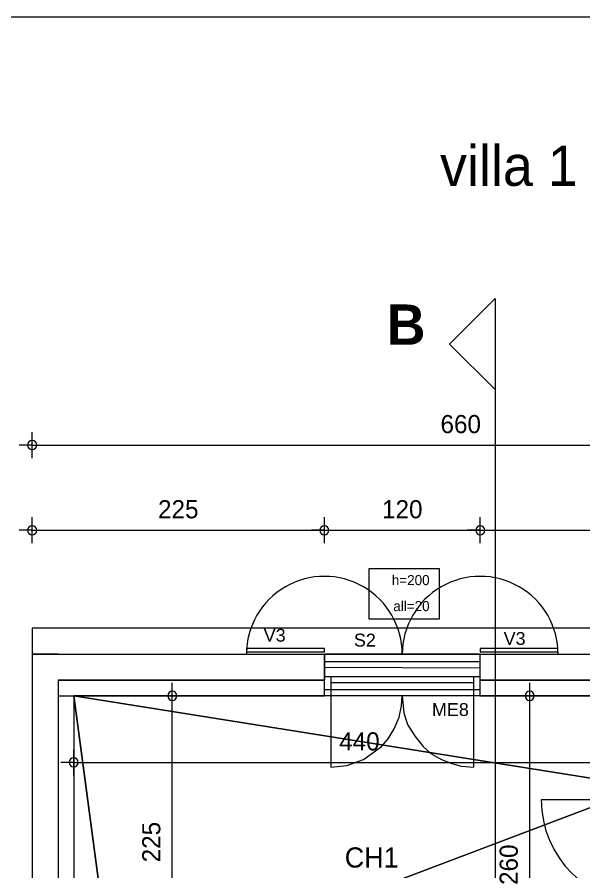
# Model space of a CAD drawing. Header units: metres. Extents: x 1.8 to 67.5, y -52.8 to -10.8.
# Drawn here: x 30.59 to 34.95, y -17.35 to -10.77 of the extents above; entities that cross this region are included whole.
import ezdxf
from ezdxf.enums import TextEntityAlignment as Align
from ezdxf.lldxf.tags import DXFTag

# ---------------------------------------------------------------- set-up
doc = ezdxf.new("R2010")
doc.units = ezdxf.units.M
doc.header["$MEASUREMENT"] = 0
for name, color, linetype in [('Calque commun', 7, 'Continuous'), ('Calque100', 7, 'Continuous'), ('Calque4', 7, 'Continuous'), ('Cotations', 7, 'Continuous'), ('Textes', 7, 'Continuous')]:
    doc.layers.add(name, color=color, linetype=linetype)
doc.styles.add('Arial8', font='arial.ttf', dxfattribs={"height": 0.098961})
doc.styles.add('Century Gothic', font='GOTHICB.TTF', dxfattribs={"height": 0.31023})
doc.styles.add('Century Gothic10', font='GOTHIC.TTF', dxfattribs={"height": 0.310302})
doc.styles.add('Century Gothic11', font='GOTHIC.TTF', dxfattribs={"height": 0.139636})
doc.styles.add('Century Gothic19', font='GOTHIC.TTF', dxfattribs={"height": 0.155151})
doc.styles.add('Century Gothic5', font='GOTHIC.TTF', dxfattribs={"height": 0.077575})
tags = doc.linetypes.add('DASHDOT2', pattern=[0.5, 0.25, -0.125, 0, -0.125]).pattern_tags.tags
tags[10:11] = [DXFTag(74, 4), DXFTag(75, 0), DXFTag(340, '0'), DXFTag(46, 1.0), DXFTag(50, 0.0), DXFTag(44, 0.0), DXFTag(45, 0.0)]
tags[8:9] = [DXFTag(74, 4), DXFTag(75, 0), DXFTag(340, '0'), DXFTag(46, 1.0), DXFTag(50, 0.0), DXFTag(44, 0.0), DXFTag(45, 0.0)]
tags[6:7] = [DXFTag(74, 4), DXFTag(75, 0), DXFTag(340, '0'), DXFTag(46, 1.0), DXFTag(50, 0.0), DXFTag(44, 0.0), DXFTag(45, 0.0)]
tags[4:5] = [DXFTag(74, 4), DXFTag(75, 0), DXFTag(340, '0'), DXFTag(46, 1.0), DXFTag(50, 0.0), DXFTag(44, 0.0), DXFTag(45, 0.0)]
tags = doc.linetypes.add('HIDDEN2', pattern=[0.1875, 0.125, -0.0625]).pattern_tags.tags
tags[6:7] = [DXFTag(74, 4), DXFTag(75, 0), DXFTag(340, '0'), DXFTag(46, 1.0), DXFTag(50, 0.0), DXFTag(44, 0.0), DXFTag(45, 0.0)]
tags[4:5] = [DXFTag(74, 4), DXFTag(75, 0), DXFTag(340, '0'), DXFTag(46, 1.0), DXFTag(50, 0.0), DXFTag(44, 0.0), DXFTag(45, 0.0)]

# ---------------------------------------------------------------- blocks, each defined once
blk = doc.blocks.new('Block52766')
at = {"layer": 'Calque commun', "color": 7, "linetype": 'Continuous', "lineweight": 18}
for p, q in [((30.9037, -15.6712), (30.7038, -15.6712)), ((30.9037, -15.8712), (30.9038, -15.8712))]:
    blk.add_line(p, q, dxfattribs=at)
at = {"layer": 'Calque commun', "color": 7, "linetype": 'Continuous', "lineweight": 9}
blk.add_line((30.9037, -15.9912), (31.0238, -15.9912), dxfattribs=at)
blk = doc.blocks.new('Block52771')
at = {"layer": 'Calque commun', "color": 7, "linetype": 'Continuous', "lineweight": 18}
for p, q in [((30.7037, -15.6712), (32.9537, -15.6712)), ((34.1537, -15.6712), (37.3037, -15.6712))]:
    blk.add_line(p, q, dxfattribs=at)
at = {"layer": 'Calque commun', "color": 7, "linetype": 'Continuous', "lineweight": 9}
for p, q in [((30.9037, -15.8712), (32.9537, -15.8712)), ((34.1537, -15.8712), (37.1037, -15.8712)), ((31.0238, -15.9912), (32.9537, -15.9912)), ((34.1537, -15.9912), (36.9837, -15.9912))]:
    blk.add_line(p, q, dxfattribs=at)
blk = doc.blocks.new('Block52772')
at = {"layer": 'Calque commun', "color": 7, "linetype": 'Continuous', "lineweight": 18}
blk.add_line((30.7037, -15.6712), (30.7037, -24.6712), dxfattribs=at)
at = {"layer": 'Calque commun', "color": 7, "linetype": 'Continuous', "lineweight": 9}
for p, q in [((30.9037, -15.8712), (30.9037, -24.4712)), ((31.0238, -15.9912), (31.0238, -24.3512))]:
    blk.add_line(p, q, dxfattribs=at)
blk = doc.blocks.new('@PRES_1_$$_1')
at = {"layer": 'Calque commun', "color": 5, "linetype": 'Continuous', "lineweight": 9}
for p, q in [((0, 0.32), (1.2, 0.32)), ((1.2, 0.15), (0, 0.15)), ((0.05, 0.05), (0.05, 0.15)), ((1.15, 0.15), (1.15, 0.05)), ((0.05, 0.1), (1.15, 0.1)), ((1.2, 0.05), (0, 0.05)), ((0, 0), (1.2, 0))]:
    blk.add_line(p, q, dxfattribs=at)
blk = doc.blocks.new('@PRES_1_$$_1-2')
at = {"layer": 'Calque commun', "color": 7, "linetype": 'Continuous', "lineweight": 9}
blk.add_line((0, 0), (0, 0.32), dxfattribs=at)
blk = doc.blocks.new('@PRES_1_$$_1-3')
at = {"layer": 'Calque commun', "color": 7, "linetype": 'Continuous', "lineweight": 9}
blk.add_line((0, 0), (0, 0.32), dxfattribs=at)
blk = doc.blocks.new('INTER_2D_COMB')
at = {"layer": 'Calque4', "color": 0, "linetype": 'ByBlock', "lineweight": -2}
for name in ['@PRES_1_$$_1', '@PRES_1_$$_1-2']:
    blk.add_blockref(name, (0, 0), dxfattribs=at)
at = {"layer": 'Calque4', "color": 0, "linetype": 'ByBlock', "lineweight": -2, "extrusion": (0, 0, -1), "xscale": -1, "yscale": -1, "zscale": -1, "rotation": -180}
blk.add_blockref('@PRES_1_$$_1-3', (-1.2, 0), dxfattribs=at)
blk = doc.blocks.new('PLACED_COMB')
at = {"layer": 'Calque4', "color": 0, "linetype": 'ByBlock', "lineweight": -2}
blk.add_blockref('INTER_2D_COMB', (0, 0), dxfattribs=at)
blk = doc.blocks.new('new65')
at = {"layer": 'Calque commun', "color": 5, "linetype": 'Continuous', "lineweight": 9}
blk.add_arc((0, 0), 0.5, 0, 359.99941, dxfattribs=at)
blk = doc.blocks.new('new66')
at = {"layer": 'Calque commun', "color": 5, "linetype": 'Continuous', "lineweight": 9}
blk.add_arc((0, 0), 0.5, 0, 359.99941, dxfattribs=at)
blk = doc.blocks.new('DimLine53532')
at = {"layer": 'Calque commun', "color": 5, "linetype": 'Continuous', "lineweight": 9}
for p, q in [((30.7037, -14.8163), (30.7037, -14.6163)), ((32.9537, -14.8163), (32.9537, -14.6163)), ((30.7037, -14.7163), (30.6037, -14.7163)), ((30.7037, -14.7163), (32.9537, -14.7163)), ((32.9537, -14.7163), (33.0537, -14.7163))]:
    blk.add_line(p, q, dxfattribs=at)
at = {"layer": 'Calque commun', "color": 5, "linetype": 'Continuous', "lineweight": 9, "xscale": 0.07000000029802322, "yscale": 0.07000000029802322, "zscale": 0.07000000029802322}
for name, p in [('new65', (30.7037, -14.7163)), ('new66', (32.9537, -14.7163))]:
    blk.add_blockref(name, p, dxfattribs=at)
at = {"layer": 'Calque commun', "color": 5, "linetype": 'Continuous', "lineweight": 9, "style": 'Century Gothic11'}
blk.add_text('225', height=0.13964, dxfattribs=at).set_placement((31.8287, -14.6663), align=Align.BOTTOM_CENTER)
blk = doc.blocks.new('new67')
at = {"layer": 'Calque commun', "color": 5, "linetype": 'Continuous', "lineweight": 9}
blk.add_arc((0, 0), 0.5, 0, 359.99941, dxfattribs=at)
blk = doc.blocks.new('new68')
at = {"layer": 'Calque commun', "color": 5, "linetype": 'Continuous', "lineweight": 9}
blk.add_arc((0, 0), 0.5, 0, 359.99941, dxfattribs=at)
blk = doc.blocks.new('DimLine53540')
at = {"layer": 'Calque commun', "color": 5, "linetype": 'Continuous', "lineweight": 9}
for p, q in [((32.9537, -14.8163), (32.9537, -14.6163)), ((34.1537, -14.8163), (34.1537, -14.6163)), ((32.9537, -14.7163), (32.8537, -14.7163)), ((32.9537, -14.7163), (34.1537, -14.7163)), ((34.1537, -14.7163), (34.2537, -14.7163))]:
    blk.add_line(p, q, dxfattribs=at)
at = {"layer": 'Calque commun', "color": 5, "linetype": 'Continuous', "lineweight": 9, "xscale": 0.07000000029802322, "yscale": 0.07000000029802322, "zscale": 0.07000000029802322}
for name, p in [('new67', (32.9537, -14.7163)), ('new68', (34.1537, -14.7163))]:
    blk.add_blockref(name, p, dxfattribs=at)
at = {"layer": 'Calque commun', "color": 5, "linetype": 'Continuous', "lineweight": 9, "style": 'Century Gothic11'}
blk.add_text('120', height=0.13964, dxfattribs=at).set_placement((33.5537, -14.6663), align=Align.BOTTOM_CENTER)
blk = doc.blocks.new('new69')
at = {"layer": 'Calque commun', "color": 5, "linetype": 'Continuous', "lineweight": 9}
blk.add_arc((0, 0), 0.5, 0, 359.99941, dxfattribs=at)
blk = doc.blocks.new('new70')
at = {"layer": 'Calque commun', "color": 5, "linetype": 'Continuous', "lineweight": 9}
blk.add_arc((0, 0), 0.5, 0, 359.99941, dxfattribs=at)
blk = doc.blocks.new('DimLine53548')
at = {"layer": 'Calque commun', "color": 5, "linetype": 'Continuous', "lineweight": 9}
for p, q in [((34.1537, -14.8163), (34.1537, -14.6163)), ((37.3037, -14.8163), (37.3037, -14.6163)), ((34.1537, -14.7163), (34.0537, -14.7163)), ((34.1537, -14.7163), (37.3037, -14.7163)), ((37.3037, -14.7163), (37.4037, -14.7163))]:
    blk.add_line(p, q, dxfattribs=at)
at = {"layer": 'Calque commun', "color": 5, "linetype": 'Continuous', "lineweight": 9, "xscale": 0.07000000029802322, "yscale": 0.07000000029802322, "zscale": 0.07000000029802322}
for name, p in [('new69', (34.1537, -14.7163)), ('new70', (37.3037, -14.7163))]:
    blk.add_blockref(name, p, dxfattribs=at)
at = {"layer": 'Calque commun', "color": 5, "linetype": 'Continuous', "lineweight": 9, "style": 'Century Gothic11'}
blk.add_text('315', height=0.13964, dxfattribs=at).set_placement((35.7287, -14.6663), align=Align.BOTTOM_CENTER)
blk = doc.blocks.new('new109')
at = {"layer": 'Calque commun', "color": 5, "linetype": 'Continuous', "lineweight": 9}
blk.add_arc((0, 0), 0.5, 0, 359.99941, dxfattribs=at)
blk = doc.blocks.new('DimLine55493')
at = {"layer": 'Calque commun', "color": 5, "linetype": 'Continuous', "lineweight": 9}
for p, q in [((30.7037, -14.1607), (30.7037, -13.9607)), ((30.7037, -14.0607), (30.6037, -14.0607)), ((30.7037, -14.0607), (37.3037, -14.0607))]:
    blk.add_line(p, q, dxfattribs=at)
at = {"layer": 'Calque commun', "color": 5, "linetype": 'Continuous', "lineweight": 9, "xscale": 0.07000000029802322, "yscale": 0.07000000029802322, "zscale": 0.07000000029802322}
blk.add_blockref('new109', (30.7037, -14.0607), dxfattribs=at)
at = {"layer": 'Calque commun', "color": 5, "linetype": 'Continuous', "lineweight": 9, "style": 'Century Gothic11'}
blk.add_text('660', height=0.13964, dxfattribs=at).set_placement((34.0037, -14.0107), align=Align.BOTTOM_CENTER)
blk = doc.blocks.new('fleche08')
at = {"layer": 'Calque100', "color": 6, "linetype": 'Continuous', "lineweight": 18}
mesh = blk.add_polyface(dxfattribs=at)
corners = [(-0.35, -0.35), (0, 0), (0.35, -0.35)]
mesh.append_faces([[corners[k] for k in face] for face in [(0, 1, 2)]], dxfattribs={"color": 6})
blk = doc.blocks.new('@PRES_1_$$_1-52')
at = {"layer": 'Calque commun', "color": 5, "linetype": 'Continuous', "lineweight": 9}
blk.add_line((0.05, 0.05), (0.05, 0.85), dxfattribs=at)
at = {"layer": 'Calque commun', "color": 5, "linetype": 'Continuous', "lineweight": 9, "extrusion": (0, 0, -1)}
blk.add_arc((-0.05, 0.05), 0.8, 90, 180, dxfattribs=at)
at = {"layer": 'Calque commun', "color": 5, "linetype": 'Continuous', "lineweight": 9}
mesh = blk.add_polyface(dxfattribs=at)
corners = [(0, 0), (0, 0.05), (0.05, 0.05), (0.05, 0)]
mesh.append_faces([[corners[k] for k in face] for face in [(0, 1, 2, 3)]], dxfattribs={"color": 5})
mesh = blk.add_polyface(dxfattribs=at)
corners = [(0.85, 0), (0.85, 0.05), (0.9, 0.05), (0.9, 0)]
mesh.append_faces([[corners[k] for k in face] for face in [(0, 1, 2, 3)]], dxfattribs={"color": 5})
blk = doc.blocks.new('@PRES_1_$$_1-53')
at = {"layer": 'Calque commun', "color": 0, "linetype": 'ByBlock', "lineweight": -2}
blk.add_line((0, 0), (0, 0.05), dxfattribs=at)
blk = doc.blocks.new('@PRES_1_$$_1-54')
at = {"layer": 'Calque commun', "color": 0, "linetype": 'ByBlock', "lineweight": -2}
blk.add_line((0, 0), (0, 0.05), dxfattribs=at)
blk = doc.blocks.new('INTER_2D_COMB18')
at = {"layer": 'Calque commun', "color": 0, "linetype": 'ByBlock', "lineweight": -2}
blk.add_blockref('@PRES_1_$$_1-52', (0, 0), dxfattribs=at)
at = {"layer": 'Calque commun', "color": 15, "linetype": 'Continuous', "lineweight": 18}
blk.add_blockref('@PRES_1_$$_1-53', (0, 0), dxfattribs=at)
at = {"layer": 'Calque commun', "color": 15, "linetype": 'Continuous', "lineweight": 18, "extrusion": (0, 0, -1), "xscale": -1, "yscale": -1, "zscale": -1, "rotation": -180}
blk.add_blockref('@PRES_1_$$_1-54', (-0.9, 0), dxfattribs=at)
blk = doc.blocks.new('PLACED_COMB18')
at = {"layer": 'Calque commun', "color": 0, "linetype": 'ByBlock', "lineweight": -2}
blk.add_blockref('INTER_2D_COMB18', (0, 0), dxfattribs=at)
blk = doc.blocks.new('xmodule1pdniv1-19')
at = {"layer": 'Calque commun', "color": 5, "linetype": 'Continuous', "lineweight": 9}
blk.add_arc((0, 0), 0.5, 0, 359.99941, dxfattribs=at)
blk = doc.blocks.new('xmodule1pdniv1-20')
at = {"layer": 'Calque commun', "color": 5, "linetype": 'Continuous', "lineweight": 9}
blk.add_arc((0, 0), 0.5, 0, 359.99941, dxfattribs=at)
blk = doc.blocks.new('DimLine53678-2')
at = {"layer": 'Calque commun', "color": 5, "linetype": 'Continuous', "lineweight": 9}
for p, q in [((31.7823, -15.9912), (31.7823, -15.8912)), ((31.8823, -15.9912), (31.6823, -15.9912)), ((31.7823, -18.2431), (31.7823, -15.9912)), ((31.6823, -18.2431), (31.8823, -18.2431)), ((31.7823, -18.2431), (31.7823, -18.3431))]:
    blk.add_line(p, q, dxfattribs=at)
at = {"layer": 'Calque commun', "color": 5, "linetype": 'Continuous', "lineweight": 9, "xscale": 0.07000000029802322, "yscale": 0.07000000029802322, "zscale": 0.07000000029802322, "rotation": 90}
for name, p in [('xmodule1pdniv1-20', (31.7823, -15.9912)), ('xmodule1pdniv1-19', (31.7823, -18.2431))]:
    blk.add_blockref(name, p, dxfattribs=at)
at = {"layer": 'Calque commun', "color": 5, "linetype": 'Continuous', "lineweight": 9, "style": 'Century Gothic11'}
blk.add_text('225', height=0.13964, rotation=90, dxfattribs=at).set_placement((31.7323, -17.1172), align=Align.BOTTOM_CENTER)
blk = doc.blocks.new('xmodule1pdniv1-43')
at = {"layer": 'Calque commun', "color": 5, "linetype": 'Continuous', "lineweight": 9}
blk.add_arc((0, 0), 0.5, 0, 359.99941, dxfattribs=at)
blk = doc.blocks.new('xmodule1pdniv1-44')
at = {"layer": 'Calque commun', "color": 5, "linetype": 'Continuous', "lineweight": 9}
blk.add_arc((0, 0), 0.5, 0, 359.99941, dxfattribs=at)
blk = doc.blocks.new('DimLine53774-2')
at = {"layer": 'Calque commun', "color": 5, "linetype": 'Continuous', "lineweight": 9}
for p, q in [((34.5347, -15.9912), (34.5347, -15.8912)), ((34.6347, -15.9912), (34.4347, -15.9912)), ((34.5347, -18.5913), (34.5347, -15.9912)), ((34.6347, -18.5913), (34.4347, -18.5913)), ((34.5347, -18.5913), (34.5347, -18.6913))]:
    blk.add_line(p, q, dxfattribs=at)
at = {"layer": 'Calque commun', "color": 5, "linetype": 'Continuous', "lineweight": 9, "xscale": 0.07000000029802322, "yscale": 0.07000000029802322, "zscale": 0.07000000029802322, "rotation": 90}
for name, p in [('xmodule1pdniv1-44', (34.5347, -15.9912)), ('xmodule1pdniv1-43', (34.5347, -18.5913))]:
    blk.add_blockref(name, p, dxfattribs=at)
at = {"layer": 'Calque commun', "color": 5, "linetype": 'Continuous', "lineweight": 9, "style": 'Century Gothic11'}
blk.add_text('260', height=0.13964, rotation=90, dxfattribs=at).set_placement((34.4847, -17.2912), align=Align.BOTTOM_CENTER)
blk = doc.blocks.new('xmodule1pdniv1-79')
at = {"layer": 'Calque commun', "color": 5, "linetype": 'Continuous', "lineweight": 9}
blk.add_arc((0, 0), 0.5, 0, 359.99941, dxfattribs=at)
blk = doc.blocks.new('xmodule1pdniv1-80')
at = {"layer": 'Calque commun', "color": 5, "linetype": 'Continuous', "lineweight": 9}
blk.add_arc((0, 0), 0.5, 0, 359.99941, dxfattribs=at)
blk = doc.blocks.new('DimLine53934-2')
at = {"layer": 'Calque commun', "color": 5, "linetype": 'Continuous', "lineweight": 9}
for p, q in [((31.0238, -16.6034), (31.0238, -16.4034)), ((35.4237, -16.4034), (35.4237, -16.6034)), ((31.0238, -16.5034), (30.9238, -16.5034)), ((31.0238, -16.5034), (35.4237, -16.5034)), ((35.4237, -16.5034), (35.5237, -16.5034))]:
    blk.add_line(p, q, dxfattribs=at)
at = {"layer": 'Calque commun', "color": 5, "linetype": 'Continuous', "lineweight": 9, "xscale": 0.07000000029802322, "yscale": 0.07000000029802322, "zscale": 0.07000000029802322}
for name, p in [('xmodule1pdniv1-79', (31.0238, -16.5034)), ('xmodule1pdniv1-80', (35.4237, -16.5034))]:
    blk.add_blockref(name, p, dxfattribs=at)
at = {"layer": 'Calque commun', "color": 5, "linetype": 'Continuous', "lineweight": 9, "style": 'Century Gothic11'}
blk.add_text('440', height=0.13964, dxfattribs=at).set_placement((33.2237, -16.4534), align=Align.BOTTOM_CENTER)
blk = doc.blocks.new('xmodule1pdniv1-127')
at = {"layer": 'Calque commun', "color": 5, "linetype": 'Continuous', "lineweight": 9}
for name in ['DimLine53678-2', 'DimLine53774-2', 'DimLine53934-2']:
    blk.add_blockref(name, (0, 0), dxfattribs=at)
at = {"layer": 'Calque commun', "color": 0, "linetype": 'ByBlock', "lineweight": -2, "extrusion": (0, 0, -1), "rotation": -90}
blk.add_blockref('PLACED_COMB18', (-35.4737, -16.7413), dxfattribs=at)
at = {"layer": 'Textes', "color": 5, "linetype": 'ByBlock', "lineweight": -2, "style": 'Century Gothic19'}
blk.add_text('CH1', height=0.15515, dxfattribs=at).set_placement((33.5256, -17.158), align=Align.TOP_RIGHT)
at = {"layer": 'Calque commun', "color": 9, "linetype": 'Continuous', "lineweight": 9}
mesh = blk.add_polyface(dxfattribs=at)
corners = [(31.3237, -18.2431), (31.3237, -18.5913), (35.4237, -17.6913), (36.0237, -18.5913), (36.0237, -17.6913), (35.4237, -16.6913), (31.0238, -18.2438), (31.0238, -15.9912), (36.0237, -15.9912), (36.0237, -16.6913)]
mesh.append_faces([[corners[k] for k in face] for face in [(2, 3, 4)]], dxfattribs={"vtx0": -1, "color": 9})
mesh.append_faces([[corners[k] for k in face] for face in [(5, 0, 2)]], dxfattribs={"vtx0": -1, "vtx1": -1, "color": 9})
mesh.append_faces([[corners[k] for k in face] for face in [(5, 7, 0)]], dxfattribs={"vtx0": -1, "vtx1": -1, "vtx2": -1, "color": 9})
mesh.append_faces([[corners[k] for k in face] for face in [(5, 8, 7), (2, 1, 3)]], dxfattribs={"vtx0": -1, "vtx2": -1, "color": 9})
mesh.append_faces([[corners[k] for k in face] for face in [(6, 0, 7)]], dxfattribs={"vtx1": -1, "color": 9})
mesh.append_faces([[corners[k] for k in face] for face in [(0, 1, 2)]], dxfattribs={"vtx1": -1, "vtx2": -1, "color": 9})
mesh.append_faces([[corners[k] for k in face] for face in [(5, 9, 8)]], dxfattribs={"vtx2": -1, "color": 9})

msp = doc.modelspace()

# ---------------------------------------------------------------- linework, layer by layer
at = {"layer": 'Calque commun', "color": 12, "linetype": 'Continuous', "lineweight": 18}
for p, q in [((34.1537, -15.8712), (34.1537, -15.6712)), ((37.1037, -15.8712), (34.1537, -15.8712))]:
    msp.add_line(p, q, dxfattribs=at)
msp.add_polyline3d([(32.9537, -15.6712, 0), (32.9537, -15.8712, 0), (30.9037, -15.8712, 0), (30.9035, -19.7766, 0), (30.9035, -19.7766, 0)], dxfattribs=at)
at = {"layer": 'Calque commun', "color": 7, "linetype": 'Continuous', "lineweight": 9}
msp.add_polyline3d([(33.0037, -15.8912, 0), (33.0037, -16.5412, 0), (33.1272, -16.5272, 0), (33.2544, -16.4804, 0), (33.3927, -16.3802, 0), (33.4455, -16.3225, 0), (33.4903, -16.2445, 0), (33.5294, -16.1547, 0), (33.5469, -16.0689, 0), (33.5537, -15.9912, 0), (33.5645, -16.1216, 0), (33.5937, -16.2113, 0), (33.6522, -16.3049, 0), (33.7148, -16.3802, 0), (33.7731, -16.4356, 0), (33.855, -16.4824, 0), (33.935, -16.5116, 0), (34.0072, -16.5331, 0), (34.1037, -16.5412, 0), (34.1037, -15.8912, 0)], dxfattribs=at)
for centre in [(32.9537, -15.6712), (34.1537, -15.6712)]:
    msp.add_arc(centre, 0.6, 0, 180.00001, dxfattribs=at)
at = {"layer": 'Cotations', "color": 1, "linetype": 'DASHDOT2', "lineweight": 18, "flags": 128}
msp.add_lwpolyline([(34.2679, -12.9328), (34.2679, -26.6337), (34.2679, -26.6337)], dxfattribs=at)

# ---------------------------------------------------------------- block references
at = {"layer": 'Calque commun', "color": 0, "linetype": 'ByBlock', "lineweight": -2, "rotation": 90}
msp.add_blockref('fleche08', (33.9179, -13.2828), dxfattribs=at)
at = {"layer": 'Calque commun', "color": 5, "linetype": 'Continuous', "lineweight": 9}
for name in ['DimLine55493', 'DimLine53532', 'DimLine53540', 'DimLine53548']:
    msp.add_blockref(name, (0, 0), dxfattribs=at)
at = {"layer": 'Calque commun', "color": 0, "linetype": 'ByBlock', "lineweight": -2}
for name in ['Block52771', 'Block52772', 'Block52766', 'xmodule1pdniv1-127']:
    msp.add_blockref(name, (0, 0), dxfattribs=at)
at = {"layer": 'Calque commun', "color": 0, "linetype": 'ByBlock', "lineweight": -2, "extrusion": (0, 0, -1)}
msp.add_blockref('PLACED_COMB', (-34.1537, -15.9912), dxfattribs=at)

# ---------------------------------------------------------------- texts
at = {"layer": 'Calque commun', "color": 5, "linetype": 'ByBlock', "lineweight": -2, "insert": (33.764, -15.0613), "char_height": 0.07758, "attachment_point": 3, "line_spacing_factor": 1.546883, "style": 'Century Gothic5'}
msp.add_mtext('h=200\\Pall=20', dxfattribs=at)
at = {"layer": 'Textes', "color": 5, "linetype": 'ByBlock', "lineweight": -2}
for s, height, style, p in [('villa 1', 0.3103, 'Century Gothic10', (33.8442, -12.1583)), ('V3', 0.09896, 'Arial8', (32.4864, -15.6039)), ('S2', 0.09896, 'Arial8', (33.1808, -15.6411)), ('V3', 0.09896, 'Arial8', (34.334, -15.6287)), ('ME8', 0.09896, 'Arial8', (33.7818, -16.1759))]:
    msp.add_text(s, height=height, dxfattribs=dict(at, style=style)).set_placement(p, align=Align.BOTTOM_LEFT)
at = {"layer": 'Textes', "color": 5, "linetype": 'ByBlock', "lineweight": -2, "style": 'Century Gothic'}
msp.add_text('B', height=0.3102, dxfattribs=at).set_placement((33.4328, -12.9784), align=Align.TOP_LEFT)

# ---------------------------------------------------------------- meshes
at = {"layer": 'Calque commun', "color": 7, "linetype": 'Continuous', "lineweight": 9}
mesh = msp.add_polyface(dxfattribs=at)
corners = [(61.7636, -10.7659), (1.7636, -10.7659), (1.7636, -52.7659), (61.7636, -52.7659)]
mesh.append_faces([[corners[k] for k in face] for face in [(0, 1, 2, 3)]], dxfattribs={"color": 7})
at = {"layer": 'Calque commun', "color": 11, "linetype": 'Continuous', "lineweight": 18}
mesh = msp.add_polyface(dxfattribs=at)
corners = [(33.2982, -15.0104), (33.8366, -15.0104), (33.8366, -15.4012), (33.2982, -15.4012)]
mesh.append_faces([[corners[k] for k in face] for face in [(0, 1, 2, 3)]], dxfattribs={"color": 11})
at = {"layer": 'Calque commun', "color": 16, "linetype": 'HIDDEN2', "lineweight": 9}
mesh = msp.add_polyface(dxfattribs=at)
corners = [(30.7038, -15.6712), (37.3037, -15.6712), (37.3037, -15.4712), (30.7038, -15.4712)]
mesh.append_faces([[corners[k] for k in face] for face in [(0, 1, 2, 3)]], dxfattribs={"color": 16})
at = {"layer": 'Calque commun', "color": 7, "linetype": 'Continuous', "lineweight": 9}
mesh = msp.add_polyface(dxfattribs=at)
corners = [(32.9537, -15.6255), (32.3555, -15.6255), (32.3541, -15.6516), (32.9537, -15.6516)]
mesh.append_faces([[corners[k] for k in face] for face in [(0, 1, 2, 3)]], dxfattribs={"color": 7})
mesh = msp.add_polyface(dxfattribs=at)
corners = [(34.752, -15.6255), (34.1537, -15.6255), (34.1523, -15.6516), (34.752, -15.6516)]
mesh.append_faces([[corners[k] for k in face] for face in [(0, 1, 2, 3)]], dxfattribs={"color": 7})
mesh = msp.add_polyface(dxfattribs=at)
corners = [(34.1537, -15.7304), (32.9538, -15.7304), (32.9537, -15.7712), (34.1537, -15.7749)]
mesh.append_faces([[corners[k] for k in face] for face in [(0, 1, 2, 3)]], dxfattribs={"color": 7})

doc.saveas('drawing.dxf')
